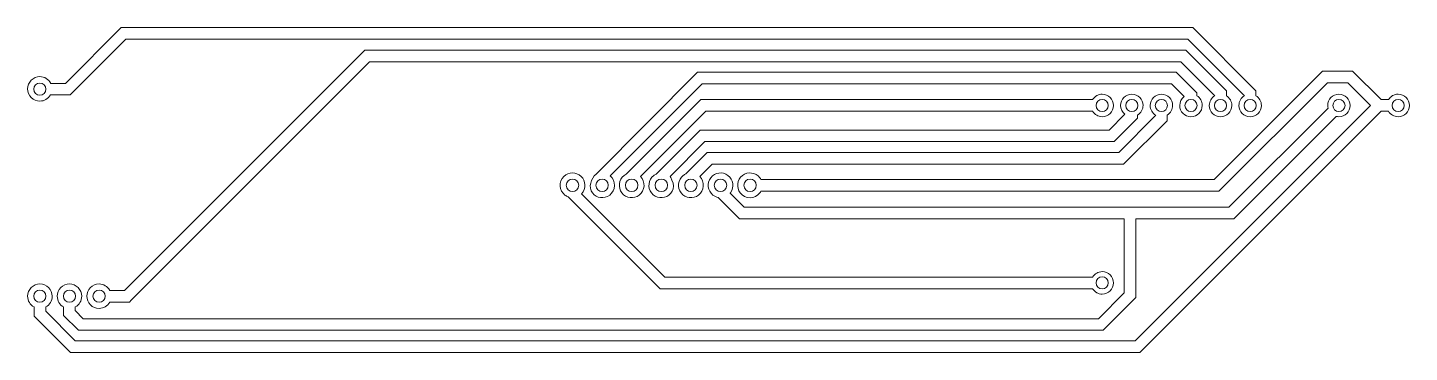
# Model space of a CAD drawing. Header units: millimetres. Extents: x -59 to 59, y -14 to 14.
import ezdxf

# ---------------------------------------------------------------- set-up
doc = ezdxf.new("R2010")
doc.units = ezdxf.units.MM
doc.header["$MEASUREMENT"] = 0
doc.layers.add('layer 1', color=7, linetype='Continuous')

msp = doc.modelspace()

# ---------------------------------------------------------------- linework, layer by layer
at = {"layer": 'layer 1', "color": 28, "lineweight": 0}
for points, knots in [([(-55.6081, 8.1688), (-55.6081, 8.1688), (-55.4618, 8.3151), (-55.4618, 8.3151), (-55.4618, 8.3151), (-55.4618, 8.3151), (-50.8238, 12.953), (-50.8238, 12.953), (-50.8238, 12.953), (-50.8238, 12.953), (40.3271, 12.953), (40.3271, 12.953), (40.3271, 12.953), (40.3271, 12.953), (45.1717, 8.1046), (45.1717, 8.1046), (45.1717, 8.1046), (44.8828, 7.9298), (44.7051, 7.6093), (44.7051, 7.2717), (44.7051, 7.2717), (44.7051, 6.7386), (45.1372, 6.3065), (45.6703, 6.3065), (45.6703, 6.3065), (46.2033, 6.3065), (46.6355, 6.7386), (46.6355, 7.2717), (46.6355, 7.2717), (46.6355, 7.6093), (46.4591, 7.9224), (46.1705, 8.0972), (46.1705, 8.0972), (46.1705, 8.0972), (46.1705, 8.524), (46.1705, 8.524), (46.1705, 8.524), (46.1705, 8.524), (40.7413, 13.9531), (40.7413, 13.9531), (40.7413, 13.9531), (40.7413, 13.9531), (-51.2381, 13.9531), (-51.2381, 13.9531), (-51.2381, 13.9531), (-51.2381, 13.9531), (-56.0223, 9.1686), (-56.0223, 9.1686)], [0, 0, 0, 0, 0.07692308, 0.07692308, 0.07692308, 0.07692308, 0.15384615, 0.15384615, 0.15384615, 0.15384615, 0.23076923, 0.23076923, 0.23076923, 0.23076923, 0.30769231, 0.30769231, 0.30769231, 0.30769231, 0.38461538, 0.38461538, 0.38461538, 0.38461538, 0.46153846, 0.46153846, 0.46153846, 0.46153846, 0.53846154, 0.53846154, 0.53846154, 0.53846154, 0.61538462, 0.61538462, 0.61538462, 0.61538462, 0.69230769, 0.69230769, 0.69230769, 0.69230769, 0.76923077, 0.76923077, 0.76923077, 0.76923077, 0.84615385, 0.84615385, 0.84615385, 0.84615385, 1, 1, 1, 1]), ([(-50.5278, -9.6114), (-50.5278, -9.6114), (-50.3818, -9.4649), (-50.3818, -9.4649), (-50.3818, -9.4649), (-50.3818, -9.4649), (-29.9084, 11.0085), (-29.9084, 11.0085), (-29.9084, 11.0085), (-29.9084, 11.0085), (39.7235, 11.0085), (39.7235, 11.0085), (39.7235, 11.0085), (39.7235, 11.0085), (42.6304, 8.1016), (42.6304, 8.1016), (42.6304, 8.1016), (42.3415, 7.9268), (42.1651, 7.6093), (42.1651, 7.2717), (42.1651, 7.2717), (42.1651, 6.7386), (42.5972, 6.3065), (43.1303, 6.3065), (43.1303, 6.3065), (43.6633, 6.3065), (44.0955, 6.7386), (44.0955, 7.2717), (44.0955, 7.2717), (44.0955, 7.6093), (43.9191, 7.9224), (43.6305, 8.0972), (43.6305, 8.0972), (43.6305, 8.0972), (43.6305, 8.5159), (43.6305, 8.5159), (43.6305, 8.5159), (43.6305, 8.5159), (40.138, 12.0084), (40.138, 12.0084), (40.138, 12.0084), (40.138, 12.0084), (-30.3226, 12.0084), (-30.3226, 12.0084), (-30.3226, 12.0084), (-30.3226, 12.0084), (-50.9423, -8.6114), (-50.9423, -8.6114)], [0, 0, 0, 0, 0.07692308, 0.07692308, 0.07692308, 0.07692308, 0.15384615, 0.15384615, 0.15384615, 0.15384615, 0.23076923, 0.23076923, 0.23076923, 0.23076923, 0.30769231, 0.30769231, 0.30769231, 0.30769231, 0.38461538, 0.38461538, 0.38461538, 0.38461538, 0.46153846, 0.46153846, 0.46153846, 0.46153846, 0.53846154, 0.53846154, 0.53846154, 0.53846154, 0.61538462, 0.61538462, 0.61538462, 0.61538462, 0.69230769, 0.69230769, 0.69230769, 0.69230769, 0.76923077, 0.76923077, 0.76923077, 0.76923077, 0.84615385, 0.84615385, 0.84615385, 0.84615385, 1, 1, 1, 1]), ([(-58.7158, -10.0356), (-58.7158, -10.0356), (-58.7158, -10.811), (-58.7158, -10.811), (-58.7158, -10.811), (-58.7158, -10.811), (-55.5921, -13.9347), (-55.5921, -13.9347), (-55.5921, -13.9347), (-55.5921, -13.9347), (36.2134, -13.9347), (36.2134, -13.9347), (36.2134, -13.9347), (36.2134, -13.9347), (56.92, 6.7717), (56.92, 6.7717), (56.92, 6.7717), (56.92, 6.7717), (57.5427, 6.7712), (57.5427, 6.7712), (57.5427, 6.7712), (57.7177, 6.4824), (58.0327, 6.3065), (58.3703, 6.3065), (58.3703, 6.3065), (58.9033, 6.3065), (59.3355, 6.7386), (59.3355, 7.2717), (59.3355, 7.2717), (59.3355, 7.8047), (58.9033, 8.2368), (58.3703, 8.2368), (58.3703, 8.2368), (58.0327, 8.2368), (57.7198, 8.0604), (57.5448, 7.7718), (57.5448, 7.7718), (57.5448, 7.7718), (56.92, 7.7718), (56.92, 7.7718), (56.92, 7.7718), (56.92, 7.7718), (54.4682, 10.2236), (54.4682, 10.2236), (54.4682, 10.2236), (54.4682, 10.2236), (51.889, 10.2236), (51.889, 10.2236), (51.889, 10.2236), (51.889, 10.2236), (42.5789, 0.9136), (42.5789, 0.9136), (42.5789, 0.9136), (42.5789, 0.9136), (3.6823, 0.9136), (3.6823, 0.9136), (3.6823, 0.9136), (3.6537, 0.967), (3.6206, 1.0184), (3.5821, 1.0675), (3.5821, 1.0675), (3.2216, 1.5295), (2.5552, 1.6125), (2.0923, 1.2531), (2.0923, 1.2531), (1.6295, 0.8935), (1.5452, 0.2272), (1.9036, -0.2364), (1.9036, -0.2364), (2.1043, -0.4961), (2.4137, -0.6485), (2.7418, -0.6492), (2.7418, -0.6492), (3.0702, -0.6499), (3.3803, -0.499), (3.5821, -0.2402), (3.5821, -0.2402), (3.6202, -0.1913), (3.6537, -0.14), (3.6823, -0.0864), (3.6823, -0.0864), (3.6823, -0.0864), (42.9934, -0.0864), (42.9934, -0.0864), (42.9934, -0.0864), (42.9934, -0.0864), (52.3032, 9.2235), (52.3032, 9.2235), (52.3032, 9.2235), (52.3032, 9.2235), (54.0537, 9.2235), (54.0537, 9.2235), (54.0537, 9.2235), (54.0537, 9.2235), (56.0056, 7.2717), (56.0056, 7.2717), (56.0056, 7.2717), (56.0056, 7.2717), (35.7992, -12.9347), (35.7992, -12.9347), (35.7992, -12.9347), (35.7992, -12.9347), (-55.1779, -12.9347), (-55.1779, -12.9347), (-55.1779, -12.9347), (-55.1779, -12.9347), (-57.7158, -10.3967), (-57.7158, -10.3967), (-57.7158, -10.3967), (-57.7158, -10.3967), (-57.7158, -10.0356), (-57.7158, -10.0356), (-57.7158, -10.0356), (-57.3765, -9.852), (-57.165, -9.4973), (-57.165, -9.1114), (-57.165, -9.1114), (-57.165, -8.531), (-57.6355, -8.0605), (-58.2158, -8.0605), (-58.2158, -8.0605), (-58.7962, -8.0605), (-59.2667, -8.531), (-59.2667, -9.1114), (-59.2667, -9.1114), (-59.2667, -9.4971), (-59.0551, -9.852), (-58.7158, -10.0356)], [0, 0, 0, 0, 0.03030303, 0.03030303, 0.03030303, 0.03030303, 0.06060606, 0.06060606, 0.06060606, 0.06060606, 0.09090909, 0.09090909, 0.09090909, 0.09090909, 0.12121212, 0.12121212, 0.12121212, 0.12121212, 0.15151515, 0.15151515, 0.15151515, 0.15151515, 0.18181818, 0.18181818, 0.18181818, 0.18181818, 0.21212121, 0.21212121, 0.21212121, 0.21212121, 0.24242424, 0.24242424, 0.24242424, 0.24242424, 0.27272727, 0.27272727, 0.27272727, 0.27272727, 0.3030303, 0.3030303, 0.3030303, 0.3030303, 0.33333333, 0.33333333, 0.33333333, 0.33333333, 0.36363636, 0.36363636, 0.36363636, 0.36363636, 0.39393939, 0.39393939, 0.39393939, 0.39393939, 0.42424242, 0.42424242, 0.42424242, 0.42424242, 0.45454545, 0.45454545, 0.45454545, 0.45454545, 0.48484848, 0.48484848, 0.48484848, 0.48484848, 0.51515152, 0.51515152, 0.51515152, 0.51515152, 0.54545455, 0.54545455, 0.54545455, 0.54545455, 0.57575758, 0.57575758, 0.57575758, 0.57575758, 0.60606061, 0.60606061, 0.60606061, 0.60606061, 0.63636364, 0.63636364, 0.63636364, 0.63636364, 0.66666667, 0.66666667, 0.66666667, 0.66666667, 0.6969697, 0.6969697, 0.6969697, 0.6969697, 0.72727273, 0.72727273, 0.72727273, 0.72727273, 0.75757576, 0.75757576, 0.75757576, 0.75757576, 0.78787879, 0.78787879, 0.78787879, 0.78787879, 0.81818182, 0.81818182, 0.81818182, 0.81818182, 0.84848485, 0.84848485, 0.84848485, 0.84848485, 0.87878788, 0.87878788, 0.87878788, 0.87878788, 0.90909091, 0.90909091, 0.90909091, 0.90909091, 0.93939394, 0.93939394, 0.93939394, 0.93939394, 1, 1, 1, 1]), ([(-55.6081, 8.1688), (-55.6081, 8.1688), (-57.3058, 8.1688), (-57.3058, 8.1688), (-57.3058, 8.1688), (-57.4935, 7.8435), (-57.8404, 7.6433), (-58.2159, 7.6433), (-58.2159, 7.6433), (-58.7962, 7.6433), (-59.2667, 8.1138), (-59.2667, 8.6941), (-59.2667, 8.6941), (-59.2667, 9.2745), (-58.7962, 9.7449), (-58.2159, 9.7449), (-58.2159, 9.7449), (-57.8197, 9.7449), (-57.4573, 9.5221), (-57.2783, 9.1686), (-57.2783, 9.1686), (-57.2783, 9.1686), (-56.0223, 9.1686), (-56.0223, 9.1686)], [0, 0, 0, 0, 0.14285714, 0.14285714, 0.14285714, 0.14285714, 0.28571429, 0.28571429, 0.28571429, 0.28571429, 0.42857143, 0.42857143, 0.42857143, 0.42857143, 0.57142857, 0.57142857, 0.57142857, 0.57142857, 0.71428571, 0.71428571, 0.71428571, 0.71428571, 1, 1, 1, 1]), ([(-9.2576, 1.2149), (-9.0177, 1.0059), (-8.884, 0.7005), (-8.8935, 0.3824), (-8.8935, 0.3824), (-8.9027, 0.0645), (-9.054, -0.2326), (-9.3059, -0.4272), (-9.3059, -0.4272), (-9.7695, -0.7856), (-10.4355, -0.7011), (-10.795, -0.2382), (-10.795, -0.2382), (-11.1545, 0.2245), (-10.9245, 1.0175), (-10.4623, 1.378), (-10.4623, 1.378), (-10.4623, 1.378), (-1.7695, 10.1172), (-1.7695, 10.1172), (-1.7695, 10.1172), (-1.7695, 10.1172), (39.3316, 10.1172), (39.3316, 10.1172), (39.3316, 10.1172), (39.3316, 10.1172), (41.0905, 8.3584), (41.0905, 8.3584), (41.0905, 8.3584), (41.0905, 8.3584), (41.0905, 8.0972), (41.0905, 8.0972), (41.0905, 8.0972), (41.3791, 7.9224), (41.5555, 7.6093), (41.5555, 7.2717), (41.5555, 7.2717), (41.5555, 6.7386), (41.1233, 6.3065), (40.5903, 6.3065), (40.5903, 6.3065), (40.0572, 6.3065), (39.6251, 6.7386), (39.6251, 7.2717), (39.6251, 7.2717), (39.6251, 7.5703), (39.7634, 7.8521), (39.9997, 8.035), (39.9997, 8.035), (39.9997, 8.035), (38.9174, 9.1171), (38.9174, 9.1171), (38.9174, 9.1171), (38.9174, 9.1171), (-1.355, 9.1171), (-1.355, 9.1171), (-1.355, 9.1171), (-1.355, 9.1171), (-9.2576, 1.2149), (-9.2576, 1.2149)], [0, 0, 0, 0, 0.0625, 0.0625, 0.0625, 0.0625, 0.125, 0.125, 0.125, 0.125, 0.1875, 0.1875, 0.1875, 0.1875, 0.25, 0.25, 0.25, 0.25, 0.3125, 0.3125, 0.3125, 0.3125, 0.375, 0.375, 0.375, 0.375, 0.4375, 0.4375, 0.4375, 0.4375, 0.5, 0.5, 0.5, 0.5, 0.5625, 0.5625, 0.5625, 0.5625, 0.625, 0.625, 0.625, 0.625, 0.6875, 0.6875, 0.6875, 0.6875, 0.75, 0.75, 0.75, 0.75, 0.8125, 0.8125, 0.8125, 0.8125, 0.875, 0.875, 0.875, 0.875, 1, 1, 1, 1]), ([(-57.6904, 8.6687), (-57.6904, 8.9588), (-57.9257, 9.194), (-58.2158, 9.194), (-58.2158, 9.194), (-58.506, 9.194), (-58.7412, 8.9588), (-58.7412, 8.6687), (-58.7412, 8.6687), (-58.7412, 8.3785), (-58.506, 8.1433), (-58.2158, 8.1433), (-58.2158, 8.1433), (-57.9257, 8.1433), (-57.6904, 8.3785), (-57.6904, 8.6687)], [0, 0, 0, 0, 0.2, 0.2, 0.2, 0.2, 0.4, 0.4, 0.4, 0.4, 0.6, 0.6, 0.6, 0.6, 1, 1, 1, 1]), ([(-56.1758, -10.0356), (-56.1758, -10.0356), (-56.1758, -10.766), (-56.1758, -10.766), (-56.1758, -10.766), (-56.1758, -10.766), (-54.902, -12.0399), (-54.902, -12.0399), (-54.902, -12.0399), (-54.902, -12.0399), (33.0556, -12.0399), (33.0556, -12.0399), (33.0556, -12.0399), (33.0556, -12.0399), (35.8613, -9.2341), (35.8613, -9.2341), (35.8613, -9.2341), (35.8613, -9.2341), (35.8613, -2.4625), (35.8613, -2.4625), (35.8613, -2.4625), (35.8613, -2.4625), (44.2634, -2.4625), (44.2634, -2.4625), (44.2634, -2.4625), (44.2634, -2.4625), (53.0603, 6.3343), (53.0603, 6.3343), (53.0603, 6.3343), (53.1354, 6.3158), (53.2127, 6.3065), (53.2903, 6.3065), (53.2903, 6.3065), (53.8233, 6.3065), (54.2555, 6.7386), (54.2555, 7.2717), (54.2555, 7.2717), (54.2555, 7.8047), (53.8233, 8.2368), (53.2903, 8.2368), (53.2903, 8.2368), (52.7572, 8.2368), (52.3251, 7.8047), (52.3251, 7.2717), (52.3251, 7.2717), (52.3251, 7.1941), (52.3346, 7.1167), (52.3529, 7.0415), (52.3529, 7.0415), (52.3529, 7.0415), (43.8489, -1.4625), (43.8489, -1.4625), (43.8489, -1.4625), (43.8489, -1.4625), (2.2465, -1.4625), (2.2465, -1.4625), (2.2465, -1.4625), (2.2465, -1.4625), (1.034, -0.25), (1.034, -0.25), (1.034, -0.25), (1.0418, -0.2409), (1.0492, -0.2314), (1.0566, -0.2214), (1.0566, -0.2214), (1.4051, 0.2463), (1.3116, 0.9076), (0.8467, 1.2603), (0.8467, 1.2603), (0.3824, 1.6129), (-0.2797, 1.5251), (-0.6364, 1.0637), (-0.6364, 1.0637), (-0.9945, 0.6008), (-0.9109, -0.0643), (-0.4494, -0.4243), (-0.4494, -0.4243), (-0.3133, -0.5307), (-0.1594, -0.5985), (-0.001, -0.6292), (-0.001, -0.6292), (-0.001, -0.6292), (1.8323, -2.4625), (1.8323, -2.4625), (1.8323, -2.4625), (1.8323, -2.4625), (34.8612, -2.4625), (34.8612, -2.4625), (34.8612, -2.4625), (34.8612, -2.4625), (34.8612, -8.82), (34.8612, -8.82), (34.8612, -8.82), (34.8612, -8.82), (32.6415, -11.0399), (32.6415, -11.0399), (32.6415, -11.0399), (32.6415, -11.0399), (-54.4877, -11.0399), (-54.4877, -11.0399), (-54.4877, -11.0399), (-54.4877, -11.0399), (-55.1758, -10.3518), (-55.1758, -10.3518), (-55.1758, -10.3518), (-55.1758, -10.3518), (-55.1758, -10.0356), (-55.1758, -10.0356), (-55.1758, -10.0356), (-54.8365, -9.852), (-54.625, -9.4973), (-54.625, -9.1114), (-54.625, -9.1114), (-54.625, -8.531), (-55.0955, -8.0605), (-55.6758, -8.0605), (-55.6758, -8.0605), (-56.2562, -8.0605), (-56.7267, -8.531), (-56.7267, -9.1114), (-56.7267, -9.1114), (-56.7267, -9.4971), (-56.5151, -9.852), (-56.1758, -10.0356)], [0, 0, 0, 0, 0.03125, 0.03125, 0.03125, 0.03125, 0.0625, 0.0625, 0.0625, 0.0625, 0.09375, 0.09375, 0.09375, 0.09375, 0.125, 0.125, 0.125, 0.125, 0.15625, 0.15625, 0.15625, 0.15625, 0.1875, 0.1875, 0.1875, 0.1875, 0.21875, 0.21875, 0.21875, 0.21875, 0.25, 0.25, 0.25, 0.25, 0.28125, 0.28125, 0.28125, 0.28125, 0.3125, 0.3125, 0.3125, 0.3125, 0.34375, 0.34375, 0.34375, 0.34375, 0.375, 0.375, 0.375, 0.375, 0.40625, 0.40625, 0.40625, 0.40625, 0.4375, 0.4375, 0.4375, 0.4375, 0.46875, 0.46875, 0.46875, 0.46875, 0.5, 0.5, 0.5, 0.5, 0.53125, 0.53125, 0.53125, 0.53125, 0.5625, 0.5625, 0.5625, 0.5625, 0.59375, 0.59375, 0.59375, 0.59375, 0.625, 0.625, 0.625, 0.625, 0.65625, 0.65625, 0.65625, 0.65625, 0.6875, 0.6875, 0.6875, 0.6875, 0.71875, 0.71875, 0.71875, 0.71875, 0.75, 0.75, 0.75, 0.75, 0.78125, 0.78125, 0.78125, 0.78125, 0.8125, 0.8125, 0.8125, 0.8125, 0.84375, 0.84375, 0.84375, 0.84375, 0.875, 0.875, 0.875, 0.875, 0.90625, 0.90625, 0.90625, 0.90625, 0.9375, 0.9375, 0.9375, 0.9375, 1, 1, 1, 1]), ([(-7.8828, 1.3681), (-7.9481, 1.3366), (-8.0105, 1.2977), (-8.0694, 1.2516), (-8.0694, 1.2516), (-8.5316, 0.8911), (-8.6145, 0.2245), (-8.255, -0.2382), (-8.255, -0.2382), (-7.8955, -0.7011), (-7.2295, -0.7856), (-6.7659, -0.4272), (-6.7659, -0.4272), (-6.5232, -0.2399), (-6.3736, 0.043), (-6.3549, 0.3487), (-6.3549, 0.3487), (-6.3362, 0.6545), (-6.4502, 0.9533), (-6.6678, 1.1689), (-6.6678, 1.1689), (-6.6678, 1.1689), (-1.065, 6.7717), (-1.065, 6.7717), (-1.065, 6.7717), (-1.065, 6.7717), (32.1448, 6.7717), (32.1448, 6.7717), (32.1448, 6.7717), (32.3198, 6.4829), (32.6327, 6.3065), (32.9703, 6.3065), (32.9703, 6.3065), (33.5033, 6.3065), (33.9355, 6.7386), (33.9355, 7.2717), (33.9355, 7.2717), (33.9355, 7.8047), (33.5033, 8.2368), (32.9703, 8.2368), (32.9703, 8.2368), (32.6327, 8.2368), (32.3198, 8.0604), (32.1448, 7.7718), (32.1448, 7.7718), (32.1448, 7.7718), (-1.4792, 7.7718), (-1.4792, 7.7718), (-1.4792, 7.7718), (-1.4792, 7.7718), (-7.8828, 1.3681), (-7.8828, 1.3681)], [0, 0, 0, 0, 0.07142857, 0.07142857, 0.07142857, 0.07142857, 0.14285714, 0.14285714, 0.14285714, 0.14285714, 0.21428571, 0.21428571, 0.21428571, 0.21428571, 0.28571429, 0.28571429, 0.28571429, 0.28571429, 0.35714286, 0.35714286, 0.35714286, 0.35714286, 0.42857143, 0.42857143, 0.42857143, 0.42857143, 0.5, 0.5, 0.5, 0.5, 0.57142857, 0.57142857, 0.57142857, 0.57142857, 0.64285714, 0.64285714, 0.64285714, 0.64285714, 0.71428571, 0.71428571, 0.71428571, 0.71428571, 0.78571429, 0.78571429, 0.78571429, 0.78571429, 0.85714286, 0.85714286, 0.85714286, 0.85714286, 1, 1, 1, 1]), ([(-5.3266, 1.3761), (-5.3975, 1.343), (-5.4656, 1.3016), (-5.5294, 1.2516), (-5.5294, 1.2516), (-5.9916, 0.8911), (-6.0745, 0.2245), (-5.715, -0.2382), (-5.715, -0.2382), (-5.3555, -0.7011), (-4.6895, -0.7856), (-4.2259, -0.4272), (-4.2259, -0.4272), (-3.9843, -0.2404), (-3.8347, 0.0409), (-3.8149, 0.3456), (-3.8149, 0.3456), (-3.7975, 0.6186), (-4.1217, 1.1659), (-4.121, 1.1654), (-4.121, 1.1654), (-4.121, 1.1654), (-1.1278, 4.1606), (-1.1278, 4.1606), (-1.1278, 4.1606), (-1.1278, 4.1606), (33.9845, 4.1606), (33.9845, 4.1606), (33.9845, 4.1606), (33.9845, 4.1606), (36.0105, 6.1863), (36.0105, 6.1863), (36.0105, 6.1863), (36.0105, 6.1863), (36.0105, 6.4461), (36.0105, 6.4461), (36.0105, 6.4461), (36.2991, 6.621), (36.4755, 6.934), (36.4755, 7.2717), (36.4755, 7.2717), (36.4755, 7.8047), (36.0433, 8.2368), (35.5103, 8.2368), (35.5103, 8.2368), (34.9772, 8.2368), (34.5451, 7.8047), (34.5451, 7.2717), (34.5451, 7.2717), (34.5451, 6.9733), (34.683, 6.6918), (34.9187, 6.5089), (34.9187, 6.5089), (34.9187, 6.5089), (33.5704, 5.1605), (33.5704, 5.1605), (33.5704, 5.1605), (33.5704, 5.1605), (-1.542, 5.1605), (-1.542, 5.1605), (-1.542, 5.1605), (-1.542, 5.1605), (-5.3266, 1.3761), (-5.3266, 1.3761)], [0, 0, 0, 0, 0.05882353, 0.05882353, 0.05882353, 0.05882353, 0.11764706, 0.11764706, 0.11764706, 0.11764706, 0.17647059, 0.17647059, 0.17647059, 0.17647059, 0.23529412, 0.23529412, 0.23529412, 0.23529412, 0.29411765, 0.29411765, 0.29411765, 0.29411765, 0.35294118, 0.35294118, 0.35294118, 0.35294118, 0.41176471, 0.41176471, 0.41176471, 0.41176471, 0.47058824, 0.47058824, 0.47058824, 0.47058824, 0.52941176, 0.52941176, 0.52941176, 0.52941176, 0.58823529, 0.58823529, 0.58823529, 0.58823529, 0.64705882, 0.64705882, 0.64705882, 0.64705882, 0.70588235, 0.70588235, 0.70588235, 0.70588235, 0.76470588, 0.76470588, 0.76470588, 0.76470588, 0.82352941, 0.82352941, 0.82352941, 0.82352941, 0.88235294, 0.88235294, 0.88235294, 0.88235294, 1, 1, 1, 1]), ([(-2.7761, 1.4039), (-2.8523, 1.3698), (-2.9206, 1.3052), (-2.9894, 1.2516), (-2.9894, 1.2516), (-3.4516, 0.8911), (-3.5345, 0.2245), (-3.175, -0.2382), (-3.175, -0.2382), (-2.8155, -0.7011), (-2.1495, -0.7856), (-1.6856, -0.4272), (-1.6856, -0.4272), (-1.4453, -0.2413), (-1.2957, 0.0386), (-1.2753, 0.3418), (-1.2753, 0.3418), (-1.2548, 0.6449), (-1.3649, 0.9425), (-1.578, 1.1591), (-1.578, 1.1591), (-1.578, 1.1591), (-0.5217, 2.2183), (-0.5217, 2.2183), (-0.5217, 2.2183), (-0.5217, 2.2183), (34.8072, 2.2183), (34.8072, 2.2183), (34.8072, 2.2183), (34.8072, 2.2183), (38.5505, 5.9614), (38.5505, 5.9614), (38.5505, 5.9614), (38.5505, 5.9614), (38.5505, 6.4461), (38.5505, 6.4461), (38.5505, 6.4461), (38.8391, 6.621), (39.0155, 6.934), (39.0155, 7.2717), (39.0155, 7.2717), (39.0155, 7.8047), (38.5833, 8.2368), (38.0503, 8.2368), (38.0503, 8.2368), (37.5172, 8.2368), (37.0851, 7.8047), (37.0851, 7.2717), (37.0851, 7.2717), (37.0851, 6.934), (37.2863, 6.604), (37.5752, 6.4291), (37.5752, 6.4291), (37.5752, 6.4291), (34.393, 3.2182), (34.393, 3.2182), (34.393, 3.2182), (34.393, 3.2182), (-0.9363, 3.2182), (-0.9363, 3.2182), (-0.9363, 3.2182), (-0.9363, 3.2182), (-2.7761, 1.4039), (-2.7761, 1.4039)], [0, 0, 0, 0, 0.05882353, 0.05882353, 0.05882353, 0.05882353, 0.11764706, 0.11764706, 0.11764706, 0.11764706, 0.17647059, 0.17647059, 0.17647059, 0.17647059, 0.23529412, 0.23529412, 0.23529412, 0.23529412, 0.29411765, 0.29411765, 0.29411765, 0.29411765, 0.35294118, 0.35294118, 0.35294118, 0.35294118, 0.41176471, 0.41176471, 0.41176471, 0.41176471, 0.47058824, 0.47058824, 0.47058824, 0.47058824, 0.52941176, 0.52941176, 0.52941176, 0.52941176, 0.58823529, 0.58823529, 0.58823529, 0.58823529, 0.64705882, 0.64705882, 0.64705882, 0.64705882, 0.70588235, 0.70588235, 0.70588235, 0.70588235, 0.76470588, 0.76470588, 0.76470588, 0.76470588, 0.82352941, 0.82352941, 0.82352941, 0.82352941, 0.88235294, 0.88235294, 0.88235294, 0.88235294, 1, 1, 1, 1]), ([(33.492, 7.2717), (33.492, 7.5598), (33.2585, 7.7934), (32.9703, 7.7934), (32.9703, 7.7934), (32.6824, 7.7934), (32.4485, 7.5598), (32.4485, 7.2717), (32.4485, 7.2717), (32.4485, 6.9835), (32.6824, 6.7499), (32.9703, 6.7499), (32.9703, 6.7499), (33.2585, 6.7499), (33.492, 6.9835), (33.492, 7.2717)], [0, 0, 0, 0, 0.2, 0.2, 0.2, 0.2, 0.4, 0.4, 0.4, 0.4, 0.6, 0.6, 0.6, 0.6, 1, 1, 1, 1]), ([(36.032, 7.2717), (36.032, 7.5598), (35.7985, 7.7934), (35.5103, 7.7934), (35.5103, 7.7934), (35.2224, 7.7934), (34.9885, 7.5598), (34.9885, 7.2717), (34.9885, 7.2717), (34.9885, 6.9835), (35.2224, 6.7499), (35.5103, 6.7499), (35.5103, 6.7499), (35.7985, 6.7499), (36.032, 6.9835), (36.032, 7.2717)], [0, 0, 0, 0, 0.2, 0.2, 0.2, 0.2, 0.4, 0.4, 0.4, 0.4, 0.6, 0.6, 0.6, 0.6, 1, 1, 1, 1]), ([(38.572, 7.2717), (38.572, 7.5598), (38.3385, 7.7934), (38.0503, 7.7934), (38.0503, 7.7934), (37.7624, 7.7934), (37.5285, 7.5598), (37.5285, 7.2717), (37.5285, 7.2717), (37.5285, 6.9835), (37.7624, 6.7499), (38.0503, 6.7499), (38.0503, 6.7499), (38.3385, 6.7499), (38.572, 6.9835), (38.572, 7.2717)], [0, 0, 0, 0, 0.2, 0.2, 0.2, 0.2, 0.4, 0.4, 0.4, 0.4, 0.6, 0.6, 0.6, 0.6, 1, 1, 1, 1]), ([(41.112, 7.2717), (41.112, 7.5598), (40.8785, 7.7934), (40.5903, 7.7934), (40.5903, 7.7934), (40.3024, 7.7934), (40.0685, 7.5598), (40.0685, 7.2717), (40.0685, 7.2717), (40.0685, 6.9835), (40.3024, 6.7499), (40.5903, 6.7499), (40.5903, 6.7499), (40.8785, 6.7499), (41.112, 6.9835), (41.112, 7.2717)], [0, 0, 0, 0, 0.2, 0.2, 0.2, 0.2, 0.4, 0.4, 0.4, 0.4, 0.6, 0.6, 0.6, 0.6, 1, 1, 1, 1]), ([(43.652, 7.2717), (43.652, 7.5598), (43.4185, 7.7934), (43.1303, 7.7934), (43.1303, 7.7934), (42.8424, 7.7934), (42.6085, 7.5598), (42.6085, 7.2717), (42.6085, 7.2717), (42.6085, 6.9835), (42.8424, 6.7499), (43.1303, 6.7499), (43.1303, 6.7499), (43.4185, 6.7499), (43.652, 6.9835), (43.652, 7.2717)], [0, 0, 0, 0, 0.2, 0.2, 0.2, 0.2, 0.4, 0.4, 0.4, 0.4, 0.6, 0.6, 0.6, 0.6, 1, 1, 1, 1]), ([(46.192, 7.2717), (46.192, 7.5598), (45.9585, 7.7934), (45.6703, 7.7934), (45.6703, 7.7934), (45.3824, 7.7934), (45.1485, 7.5598), (45.1485, 7.2717), (45.1485, 7.2717), (45.1485, 6.9835), (45.3824, 6.7499), (45.6703, 6.7499), (45.6703, 6.7499), (45.9585, 6.7499), (46.192, 6.9835), (46.192, 7.2717)], [0, 0, 0, 0, 0.2, 0.2, 0.2, 0.2, 0.4, 0.4, 0.4, 0.4, 0.6, 0.6, 0.6, 0.6, 1, 1, 1, 1]), ([(53.812, 7.2717), (53.812, 7.5598), (53.5785, 7.7934), (53.2903, 7.7934), (53.2903, 7.7934), (53.0024, 7.7934), (52.7685, 7.5598), (52.7685, 7.2717), (52.7685, 7.2717), (52.7685, 6.9835), (53.0024, 6.7499), (53.2903, 6.7499), (53.2903, 6.7499), (53.5785, 6.7499), (53.812, 6.9835), (53.812, 7.2717)], [0, 0, 0, 0, 0.2, 0.2, 0.2, 0.2, 0.4, 0.4, 0.4, 0.4, 0.6, 0.6, 0.6, 0.6, 1, 1, 1, 1]), ([(58.892, 7.2717), (58.892, 7.5598), (58.6585, 7.7934), (58.3703, 7.7934), (58.3703, 7.7934), (58.0824, 7.7934), (57.8485, 7.5598), (57.8485, 7.2717), (57.8485, 7.2717), (57.8485, 6.9835), (58.0824, 6.7499), (58.3703, 6.7499), (58.3703, 6.7499), (58.6585, 6.7499), (58.892, 6.9835), (58.892, 7.2717)], [0, 0, 0, 0, 0.2, 0.2, 0.2, 0.2, 0.4, 0.4, 0.4, 0.4, 0.6, 0.6, 0.6, 0.6, 1, 1, 1, 1]), ([(-12.8598, -0.5848), (-12.8598, -0.5848), (-4.9763, -8.4683), (-4.9763, -8.4683), (-4.9763, -8.4683), (-4.9763, -8.4683), (32.1448, -8.4683), (32.1448, -8.4683), (32.1448, -8.4683), (32.3198, -8.7571), (32.6327, -8.9335), (32.9703, -8.9335), (32.9703, -8.9335), (33.2264, -8.9335), (33.4719, -8.8318), (33.6529, -8.6509), (33.6529, -8.6509), (33.8339, -8.4698), (33.9355, -8.2244), (33.9355, -7.9683), (33.9355, -7.9683), (33.9355, -7.7124), (33.8339, -7.4669), (33.6529, -7.2858), (33.6529, -7.2858), (33.4719, -7.1049), (33.2264, -7.0032), (32.9703, -7.0032), (32.9703, -7.0032), (32.6327, -7.0032), (32.3198, -7.1796), (32.1448, -7.4684), (32.1448, -7.4684), (32.1448, -7.4684), (-4.5621, -7.4684), (-4.5621, -7.4684), (-4.5621, -7.4684), (-4.5621, -7.4684), (-11.7189, -0.3114), (-11.7189, -0.3114), (-11.7189, -0.3114), (-11.3295, 0.1151), (-11.3436, 0.7828), (-11.7612, 1.182), (-11.7612, 1.182), (-12.1789, 1.581), (-12.8386, 1.5736), (-13.2471, 1.1651), (-13.2471, 1.1651), (-13.4627, 0.9498), (-13.5752, 0.6524), (-13.5565, 0.3484), (-13.5565, 0.3484), (-13.5378, 0.0445), (-13.3897, -0.2369), (-13.1494, -0.4243), (-13.1494, -0.4243), (-13.0598, -0.4943), (-12.9621, -0.5476), (-12.8598, -0.5848)], [0, 0, 0, 0, 0.0625, 0.0625, 0.0625, 0.0625, 0.125, 0.125, 0.125, 0.125, 0.1875, 0.1875, 0.1875, 0.1875, 0.25, 0.25, 0.25, 0.25, 0.3125, 0.3125, 0.3125, 0.3125, 0.375, 0.375, 0.375, 0.375, 0.4375, 0.4375, 0.4375, 0.4375, 0.5, 0.5, 0.5, 0.5, 0.5625, 0.5625, 0.5625, 0.5625, 0.625, 0.625, 0.625, 0.625, 0.6875, 0.6875, 0.6875, 0.6875, 0.75, 0.75, 0.75, 0.75, 0.8125, 0.8125, 0.8125, 0.8125, 0.875, 0.875, 0.875, 0.875, 1, 1, 1, 1]), ([(-11.9623, 0.4137), (-11.9623, 0.7082), (-12.2012, 0.947), (-12.4957, 0.947), (-12.4957, 0.947), (-12.7903, 0.947), (-13.0291, 0.7082), (-13.0291, 0.4137), (-13.0291, 0.4137), (-13.0291, 0.1191), (-12.7903, -0.1197), (-12.4957, -0.1197), (-12.4957, -0.1197), (-12.2012, -0.1197), (-11.9623, 0.1191), (-11.9623, 0.4137)], [0, 0, 0, 0, 0.2, 0.2, 0.2, 0.2, 0.4, 0.4, 0.4, 0.4, 0.6, 0.6, 0.6, 0.6, 1, 1, 1, 1]), ([(-9.4223, 0.4137), (-9.4223, 0.7082), (-9.6612, 0.947), (-9.9557, 0.947), (-9.9557, 0.947), (-10.2503, 0.947), (-10.4891, 0.7082), (-10.4891, 0.4137), (-10.4891, 0.4137), (-10.4891, 0.1191), (-10.2503, -0.1197), (-9.9557, -0.1197), (-9.9557, -0.1197), (-9.6612, -0.1197), (-9.4223, 0.1191), (-9.4223, 0.4137)], [0, 0, 0, 0, 0.2, 0.2, 0.2, 0.2, 0.4, 0.4, 0.4, 0.4, 0.6, 0.6, 0.6, 0.6, 1, 1, 1, 1]), ([(-6.8823, 0.4137), (-6.8823, 0.7082), (-7.1212, 0.947), (-7.4157, 0.947), (-7.4157, 0.947), (-7.7103, 0.947), (-7.9491, 0.7082), (-7.9491, 0.4137), (-7.9491, 0.4137), (-7.9491, 0.1191), (-7.7103, -0.1197), (-7.4157, -0.1197), (-7.4157, -0.1197), (-7.1212, -0.1197), (-6.8823, 0.1191), (-6.8823, 0.4137)], [0, 0, 0, 0, 0.2, 0.2, 0.2, 0.2, 0.4, 0.4, 0.4, 0.4, 0.6, 0.6, 0.6, 0.6, 1, 1, 1, 1]), ([(-4.3423, 0.4137), (-4.3423, 0.7082), (-4.5812, 0.947), (-4.8757, 0.947), (-4.8757, 0.947), (-5.1703, 0.947), (-5.4091, 0.7082), (-5.4091, 0.4137), (-5.4091, 0.4137), (-5.4091, 0.1191), (-5.1703, -0.1197), (-4.8757, -0.1197), (-4.8757, -0.1197), (-4.5812, -0.1197), (-4.3423, 0.1191), (-4.3423, 0.4137)], [0, 0, 0, 0, 0.2, 0.2, 0.2, 0.2, 0.4, 0.4, 0.4, 0.4, 0.6, 0.6, 0.6, 0.6, 1, 1, 1, 1]), ([(-1.8023, 0.4137), (-1.8023, 0.7082), (-2.0412, 0.947), (-2.3357, 0.947), (-2.3357, 0.947), (-2.6303, 0.947), (-2.8691, 0.7082), (-2.8691, 0.4137), (-2.8691, 0.4137), (-2.8691, 0.1191), (-2.6303, -0.1197), (-2.3357, -0.1197), (-2.3357, -0.1197), (-2.0412, -0.1197), (-1.8023, 0.1191), (-1.8023, 0.4137)], [0, 0, 0, 0, 0.2, 0.2, 0.2, 0.2, 0.4, 0.4, 0.4, 0.4, 0.6, 0.6, 0.6, 0.6, 1, 1, 1, 1]), ([(0.7377, 0.4137), (0.7377, 0.7082), (0.4988, 0.947), (0.2043, 0.947), (0.2043, 0.947), (-0.0903, 0.947), (-0.3291, 0.7082), (-0.3291, 0.4137), (-0.3291, 0.4137), (-0.3291, 0.1191), (-0.0903, -0.1197), (0.2043, -0.1197), (0.2043, -0.1197), (0.4988, -0.1197), (0.7377, 0.1191), (0.7377, 0.4137)], [0, 0, 0, 0, 0.2, 0.2, 0.2, 0.2, 0.4, 0.4, 0.4, 0.4, 0.6, 0.6, 0.6, 0.6, 1, 1, 1, 1]), ([(3.2777, 0.4137), (3.2777, 0.7082), (3.0388, 0.947), (2.7443, 0.947), (2.7443, 0.947), (2.4497, 0.947), (2.2109, 0.7082), (2.2109, 0.4137), (2.2109, 0.4137), (2.2109, 0.1191), (2.4497, -0.1197), (2.7443, -0.1197), (2.7443, -0.1197), (3.0388, -0.1197), (3.2777, 0.1191), (3.2777, 0.4137)], [0, 0, 0, 0, 0.2, 0.2, 0.2, 0.2, 0.4, 0.4, 0.4, 0.4, 0.6, 0.6, 0.6, 0.6, 1, 1, 1, 1]), ([(-50.9423, -8.6114), (-50.9423, -8.6114), (-52.2117, -8.6114), (-52.2117, -8.6114), (-52.2117, -8.6114), (-52.3952, -8.2721), (-52.75, -8.0605), (-53.1358, -8.0605), (-53.1358, -8.0605), (-53.4145, -8.0605), (-53.6817, -8.1713), (-53.8788, -8.3684), (-53.8788, -8.3684), (-54.0758, -8.5655), (-54.1867, -8.8327), (-54.1867, -9.1114), (-54.1867, -9.1114), (-54.1867, -9.3901), (-54.0758, -9.6574), (-53.8788, -9.8545), (-53.8788, -9.8545), (-53.6817, -10.0515), (-53.4145, -10.1622), (-53.1358, -10.1622), (-53.1358, -10.1622), (-52.7499, -10.1622), (-52.3952, -9.9506), (-52.2115, -9.6114), (-52.2115, -9.6114), (-52.2115, -9.6114), (-50.5278, -9.6114), (-50.5278, -9.6114)], [0, 0, 0, 0, 0.11111111, 0.11111111, 0.11111111, 0.11111111, 0.22222222, 0.22222222, 0.22222222, 0.22222222, 0.33333333, 0.33333333, 0.33333333, 0.33333333, 0.44444444, 0.44444444, 0.44444444, 0.44444444, 0.55555556, 0.55555556, 0.55555556, 0.55555556, 0.66666667, 0.66666667, 0.66666667, 0.66666667, 0.77777778, 0.77777778, 0.77777778, 0.77777778, 1, 1, 1, 1]), ([(33.492, -7.9683), (33.492, -7.6802), (33.2585, -7.4466), (32.9703, -7.4466), (32.9703, -7.4466), (32.6824, -7.4466), (32.4485, -7.6802), (32.4485, -7.9683), (32.4485, -7.9683), (32.4485, -8.2565), (32.6824, -8.4901), (32.9703, -8.4901), (32.9703, -8.4901), (33.2585, -8.4901), (33.492, -8.2565), (33.492, -7.9683)], [0, 0, 0, 0, 0.2, 0.2, 0.2, 0.2, 0.4, 0.4, 0.4, 0.4, 0.6, 0.6, 0.6, 0.6, 1, 1, 1, 1]), ([(-57.6904, -9.1114), (-57.6904, -8.8212), (-57.9257, -8.586), (-58.2158, -8.586), (-58.2158, -8.586), (-58.506, -8.586), (-58.7412, -8.8212), (-58.7412, -9.1114), (-58.7412, -9.1114), (-58.7412, -9.4015), (-58.506, -9.6367), (-58.2158, -9.6367), (-58.2158, -9.6367), (-57.9257, -9.6367), (-57.6904, -9.4015), (-57.6904, -9.1114)], [0, 0, 0, 0, 0.2, 0.2, 0.2, 0.2, 0.4, 0.4, 0.4, 0.4, 0.6, 0.6, 0.6, 0.6, 1, 1, 1, 1]), ([(-55.1504, -9.1114), (-55.1504, -8.8212), (-55.3857, -8.586), (-55.6758, -8.586), (-55.6758, -8.586), (-55.966, -8.586), (-56.2012, -8.8212), (-56.2012, -9.1114), (-56.2012, -9.1114), (-56.2012, -9.4015), (-55.966, -9.6367), (-55.6758, -9.6367), (-55.6758, -9.6367), (-55.3857, -9.6367), (-55.1504, -9.4015), (-55.1504, -9.1114)], [0, 0, 0, 0, 0.2, 0.2, 0.2, 0.2, 0.4, 0.4, 0.4, 0.4, 0.6, 0.6, 0.6, 0.6, 1, 1, 1, 1]), ([(-52.6104, -9.1114), (-52.6104, -8.8212), (-52.8457, -8.586), (-53.1358, -8.586), (-53.1358, -8.586), (-53.426, -8.586), (-53.6612, -8.8212), (-53.6612, -9.1114), (-53.6612, -9.1114), (-53.6612, -9.4015), (-53.426, -9.6367), (-53.1358, -9.6367), (-53.1358, -9.6367), (-52.8457, -9.6367), (-52.6104, -9.4015), (-52.6104, -9.1114)], [0, 0, 0, 0, 0.2, 0.2, 0.2, 0.2, 0.4, 0.4, 0.4, 0.4, 0.6, 0.6, 0.6, 0.6, 1, 1, 1, 1])]:
    msp.add_open_spline(points, degree=3, knots=knots, dxfattribs=at)

doc.saveas('drawing.dxf')
